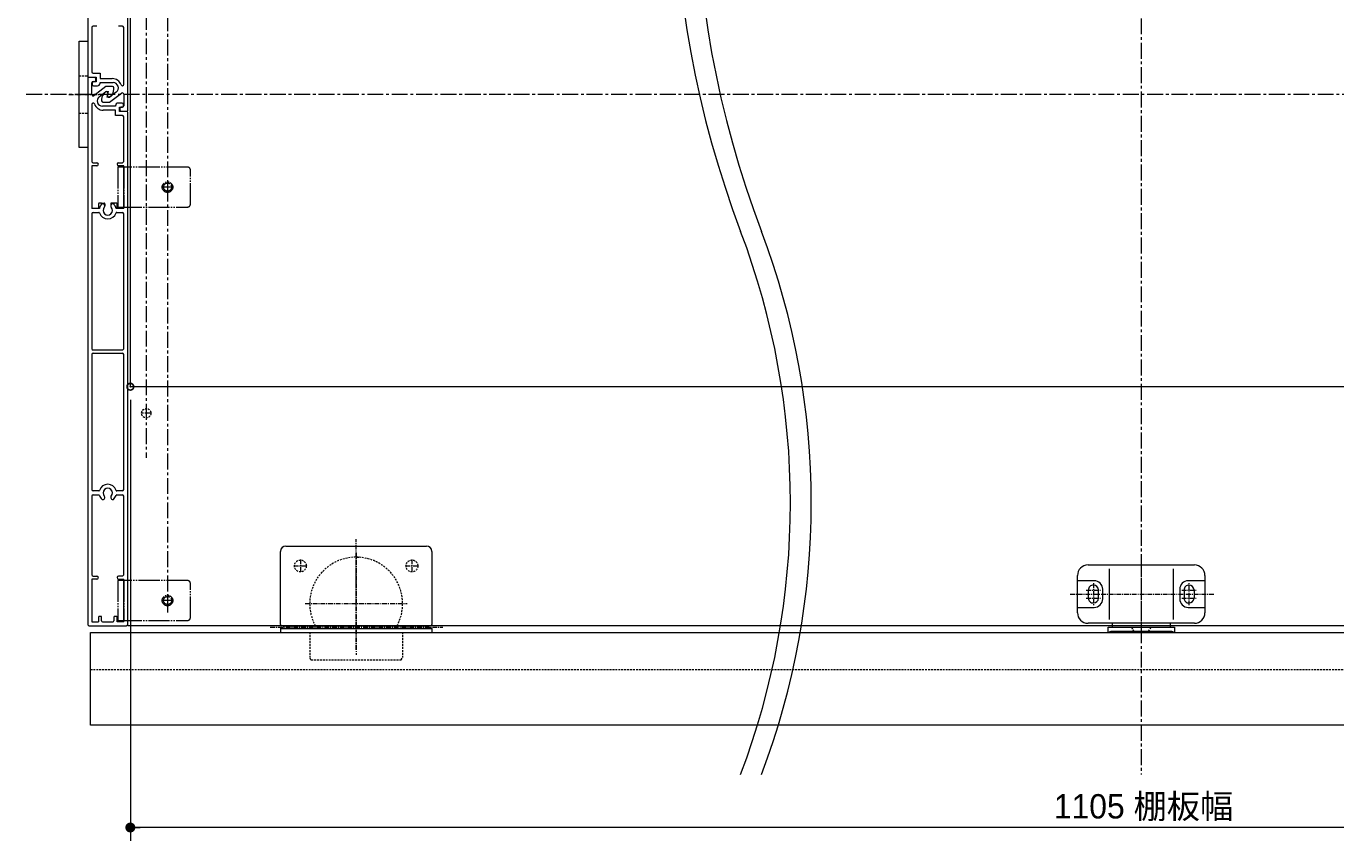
# Model space of a CAD drawing. Units: millimetres, scale not verified. Extents: x -1516 to 1516, y -761 to 761.
# Drawn here: x -880.1 to -387.1, y -213 to 93.8 of the extents above; entities that cross this region are included whole.
import ezdxf
from ezdxf.enums import TextEntityAlignment as Align

# ---------------------------------------------------------------- set-up
doc = ezdxf.new("R2010")
doc.units = ezdxf.units.MM
doc.header["$LTSCALE"] = 5
doc.header["$PDMODE"] = 32
doc.header["$PDSIZE"] = 2.5
for name, pattern in [('USER1', [2.91, 1.76, -0.4, 0.35, -0.4]), ('USER2', [1.11, 0.71, -0.4]), ('USER3', [10.5, 8, -0.5, 0.5, -0.5, 0.5, -0.5]), ('USER4', [9.172222, 5.997222, -1.058333, 1.058333, -1.058333])]:
    doc.linetypes.add(name, pattern=pattern)
for name, color, linetype, lineweight in [('0-1_3一般', 7, 'Continuous', 15), ('0-3_2寸法-1', 7, 'Continuous', 15), ('0-4_0', 7, 'Continuous', 25)]:
    doc.layers.add(name, color=color, linetype=linetype, lineweight=lineweight)
doc.layers.add('0-5_Defpoints', color=7, linetype='Continuous')
doc.styles.add('ＭＳ Ｐゴシック', font='')
doc.styles.get('ＭＳ Ｐゴシック').set_extended_font_data('MS PGothic')

# ---------------------------------------------------------------- blocks, each defined once
blk = doc.blocks.new('グループ-14')
at = {"layer": '0-1_3一般'}
for p, q in [((-2066, 377.75), (-2066, 440.25)), ((-2066, 440.25), (-2050, 440.25)), ((-2050, 440.25), (-2050, 377.75)), ((-2066, 302.75), (-2066, 377.75)), ((-2050, 377.75), (-2050, 302.75)), ((-2066, 240.25), (-2066, 302.75)), ((-2050, 302.75), (-2050, 240.25)), ((-2050, 240.25), (-2066, 240.25))]:
    blk.add_line(p, q, dxfattribs=at)
at = {"layer": '0-1_3一般', "linetype": 'USER2'}
for p, q in [((-2066, 375.25), (-2050, 375.25)), ((-2066, 305.25), (-2050, 305.25))]:
    blk.add_line(p, q, dxfattribs=at)
at = {"layer": '0-1_3一般', "linetype": 'USER1'}
blk.add_line((-2085.56, 340.25), (-2026.06, 340.25), dxfattribs=at)
blk = doc.blocks.new('グループ-15')
at = {"layer": '0-1_3一般', "linetype": 'USER1'}
for p, q in [((-67.5, -540.86), (-67.5, -686.96)), ((-157.5, -579.75), (-157.5, -621.25)), ((22.5, -621.25), (22.5, -579.25)), ((-201.36, -600.5), (70.64, -600.5)), ((-171, -593), (-144, -593)), ((-171, -608), (-144, -608)), ((9, -593), (36, -593)), ((9, -608), (36, -608))]:
    blk.add_line(p, q, dxfattribs=at)
at = {"layer": '0-1_3一般'}
for p, q in [((-187.5, -635.5), (-187.5, -565.5)), ((-167.5, -545.5), (32.5, -545.5)), ((-127.5, -648.46), (-127.5, -552.96)), ((-7.5, -552.96), (-7.5, -648.46)), ((52.5, -565.5), (52.5, -635.5)), ((-156, -575.5), (-187.5, -575.5)), ((-140, -609.5), (-140, -591.5)), ((5, -591.5), (5, -609.5)), ((52.5, -575.5), (21, -575.5)), ((-167, -608.25), (-167, -592.75)), ((-148, -608.25), (-148, -592.75)), ((13, -592.75), (13, -608.25)), ((32, -592.75), (32, -608.25)), ((-187.5, -625.5), (-156, -625.5)), ((21, -625.5), (52.5, -625.5)), ((32.5, -655.5), (-167.5, -655.5)), ((-122.5, -655.5), (-122.5, -663)), ((-122.5, -663), (-12.5, -663)), ((-12.5, -663), (-12.5, -655.5))]:
    blk.add_line(p, q, dxfattribs=at)
for centre, radius, start, end in [((-167.5, -565.5), 20, 90, 180), ((32.5, -565.5), 20, 0, 90), ((-157.75, -593), 9.25, 88.45184, 178.45184), ((-157.25, -593), 9.25, 1.54816, 91.54816), ((-156, -591.5), 16, 0, 90), ((21, -591.5), 16, 90, 180), ((22.25, -593), 9.25, 88.45184, 178.45184), ((22.75, -593), 9.25, 1.54816, 91.54816), ((-157.75, -608), 9.25, 181.54816, 271.54816), ((-157.25, -608), 9.25, 268.45184, 358.45184), ((-156, -609.5), 16, 270, 0), ((21, -609.5), 16, 180, 270), ((22.25, -608), 9.25, 181.54816, 271.54816), ((22.75, -608), 9.25, 268.45184, 358.45184), ((-167.5, -635.5), 20, 180, 270), ((32.5, -635.5), 20, 270, 0)]:
    blk.add_arc(centre, radius, start, end, dxfattribs=at)
blk = doc.blocks.new('グループ-16')
at = {"layer": '0-1_3一般', "linetype": 'USER2'}
for p, q in [((-80.5, -671), (-85.5, -663)), ((-49.5, -663), (-54.5, -671))]:
    blk.add_line(p, q, dxfattribs=at)
at = {"layer": '0-1_3一般', "linetype": 'USER1'}
blk.add_line((-67.5, -656.7), (-67.5, -677), dxfattribs=at)
at = {"layer": '0-1_3一般'}
for p, q in [((-125, -671), (-130, -672.5)), ((-10, -671), (-125, -671))]:
    blk.add_line(p, q, dxfattribs=at)
for points in [[(-130, -672.5), (-130, -663), (-5, -663)], [(-5, -663), (-5, -672.5), (-10, -671)]]:
    blk.add_lwpolyline(points, dxfattribs=at)
blk = doc.blocks.new('グループ-17')
at = {"layer": '0-1_3一般', "linetype": 'USER3'}
for p, q in [((-1993.5, 203.24), (-1993.5, 128.24)), ((-1988.5, 203.24), (-1993.5, 203.24)), ((-1862, 203.24), (-1988.5, 203.24)), ((-1982, 203.24), (-1982, 128.24)), ((-1857, 133.24), (-1857, 198.24)), ((-1900, 176.74), (-1900, 154.74)), ((-1889, 165.74), (-1911, 165.74)), ((-1993.5, 128.24), (-1988.5, 128.24)), ((-1988.5, 128.24), (-1862, 128.24)), ((-1862, -575.01), (-1988.5, -575.01)), ((-1982, -575.01), (-1982, -650.01)), ((-1857, -645.01), (-1857, -580.01)), ((-1889, -612.51), (-1911, -612.51)), ((-1900, -601.51), (-1900, -623.51)), ((-1988.5, -650.01), (-1862, -650.01))]:
    blk.add_line(p, q, dxfattribs=at)
blk.add_lwpolyline([(-1988.5, -575.01), (-1993.5, -575.01), (-1993.5, -650.01), (-1988.5, -650.01)], dxfattribs=at)
for centre, radius in [((-1900, 165.74), 10), ((-1900, 165.74), 7.5), ((-1900, -612.51), 10), ((-1900, -612.51), 7.5)]:
    blk.add_circle(centre, radius, dxfattribs=at)
for centre, start, end in [((-1862, 198.24), 0, 90), ((-1862, 133.24), 270, 0), ((-1862, -580.01), 0, 90), ((-1862, -645.01), 270, 0)]:
    blk.add_arc(centre, 5, start, end, dxfattribs=at)
blk = doc.blocks.new('グループ-18')
at = {"layer": '0-1_3一般'}
for p, q in [((-2050, 1338), (-2050, 374)), ((-1975, 310), (-1975, 1338)), ((-2033, 468.75), (-2040, 468.75)), ((-1985, 468.75), (-1992, 468.75)), ((-2042.5, 466.25), (-2042.5, 382.5)), ((-1982.5, 359), (-1982.5, 466.25)), ((-2040, 380), (-2027, 380)), ((-2027, 380), (-2027, 370)), ((-2027, 370), (-2003.91, 370)), ((-2042, 361.5), (-2042, 359)), ((-2039.5, 356.5), (-2032, 356.5)), ((-2024, 330.5), (-2024, 328)), ((-2012.15, 342.5), (-2014.16, 335)), ((-2009, 335), (-2014.16, 335)), ((-1996.45, 344.54), (-2009, 335)), ((-1982.5, 340.61), (-1982.5, 318.5)), ((-1990, 313.5), (-1990, 311)), ((-1985, 316), (-1987.5, 316)), ((-1987.5, 308.5), (-1976.5, 308.5))]:
    blk.add_line(p, q, dxfattribs=at)
for points in [[(-2048.5, 372.5), (-2034.5, 372.5), (-2034.5, 364), (-2039.5, 364)], [(-2027, 361.5), (-2027, 362.5), (-2002.51, 362.5)], [(-2021.5, 325.5), (-2009, 325.5), (-1986.51, 342.6)]]:
    blk.add_lwpolyline(points, dxfattribs=at)
for centre, radius, start, end in [((-2040, 466.25), 2.5, 90, 180), ((-1985, 466.25), 2.5, 0, 90), ((-2048.5, 374), 1.5, 180, 270), ((-2040, 382.5), 2.5, 180, 270), ((-2003.91, 352.5), 17.5, 18.96558, 90), ((-2039.5, 361.5), 2.5, 90, 180), ((-2039.5, 359), 2.5, 180, 270), ((-2032, 361.5), 5, 270, 0), ((-2006.5, 330.5), 17.5, 122.5062, 180), ((-2014.56, 343.15), 2.5, 345, 122.5062), ((-2002.51, 352.5), 10, 307.24854, 90), ((-1985, 359), 2.5, 198.96557, 0), ((-2021.5, 328), 2.5, 180, 270), ((-1985, 340.61), 2.5, 0, 127.24854), ((-1987.5, 313.5), 2.5, 90, 180), ((-1987.5, 311), 2.5, 180, 270), ((-1985, 318.5), 2.5, 270, 0), ((-1976.5, 310), 1.5, 270, 0)]:
    blk.add_arc(centre, radius, start, end, dxfattribs=at)
blk = doc.blocks.new('グループ-19')
at = {"layer": '0-1_3一般'}
for p, q in [((-2050, 370.5), (-2050, -657.5)), ((-2037.5, 372), (-2048.5, 372)), ((-2042.5, 339.89), (-2042.5, 362)), ((-2040, 364.5), (-2037.5, 364.5)), ((-2016, 355), (-2038.49, 337.9)), ((-2035, 367), (-2035, 369.5)), ((-2003.5, 355), (-2016, 355)), ((-2012.85, 338), (-2010.84, 345.5)), ((-2001, 350), (-2001, 352.5)), ((-2042.5, 321.5), (-2042.5, 214.25)), ((-1985.5, 324), (-1993, 324)), ((-1983, 319), (-1983, 321.5)), ((-1998, 318), (-2022.49, 318)), ((-1998, 319), (-1998, 318)), ((-1990.5, 316.5), (-1985.5, 316.5)), ((-1990.5, 308), (-1990.5, 316.5)), ((-1976.5, 308), (-1990.5, 308)), ((-1982.5, 214.25), (-1982.5, 298)), ((-1975, -657.5), (-1975, 306.5)), ((-2040, 211.75), (-2033, 211.75)), ((-1992, 211.75), (-1985, 211.75)), ((-1982.5, 205.75), (-1992, 205.75)), ((-1982.5, 125.75), (-1982.5, 205.75)), ((-2024, 135.75), (-2028.5, 135.75)), ((-2024, 135.75), (-2019.52, 135.75)), ((-2018.02, 134.25), (-2018.02, 130.48)), ((-2006.98, 134.25), (-2006.98, 130.48)), ((-2001, 135.75), (-2005.48, 135.75)), ((-1996.5, 135.75), (-2001, 135.75)), ((-1995, 125.75), (-1995, 134.25)), ((-1982.5, 125.75), (-1995, 125.75)), ((-2042.5, 115.75), (-2042.5, -138.5)), ((-2040, 118.25), (-2029.46, 118.25)), ((-1995.54, 118.25), (-1985, 118.25)), ((-1982.5, -138.5), (-1982.5, 115.75)), ((-1985, -141), (-2040, -141)), ((-2040, -147), (-1985, -147)), ((-2042.5, -149.5), (-2042.5, -403.75)), ((-1982.5, -403.75), (-1982.5, -149.5)), ((-2042.5, -416.25), (-2042.5, -564)), ((-2029.46, -406.25), (-2040, -406.25)), ((-2040, -413.75), (-2029.46, -413.75)), ((-1985, -406.25), (-1995.54, -406.25)), ((-1995.54, -413.75), (-1985, -413.75)), ((-1982.5, -564), (-1982.5, -416.25)), ((-2040, -566.5), (-2033, -566.5)), ((-1985, -566.5), (-1992, -566.5)), ((-1992, -572.5), (-1982.5, -572.5)), ((-1982.5, -652.5), (-1982.5, -572.5)), ((-2047.5, -660), (-1977.5, -660)), ((-2042.5, -652.5), (-2030, -652.5)), ((-2030, -644), (-2030, -652.5)), ((-2025.5, -642.5), (-2028.5, -642.5)), ((-2024, -651), (-2024, -644)), ((-2022.5, -652.5), (-2002.5, -652.5)), ((-2001, -644), (-2001, -651)), ((-1996.5, -642.5), (-1999.5, -642.5)), ((-1995, -652.5), (-1995, -644)), ((-1982.5, -652.5), (-1995, -652.5))]:
    blk.add_line(p, q, dxfattribs=at)
at = {"layer": '0-1_3一般', "linetype": 'USER3'}
for p, q in [((-2028.31, 125.75), (-2030, 125.75)), ((-2024, 133.48), (-2024, 135.75)), ((-2001, 135.75), (-2001, 133.48)), ((-1995, 125.75), (-1996.69, 125.75))]:
    blk.add_line(p, q, dxfattribs=at)
at = {"layer": '0-1_3一般'}
for points in [[(-2028.55, 335.96), (-2016, 345.5), (-2010.84, 345.5)], [(-1985, 300.5), (-1998, 300.5), (-1998, 310.5), (-2021.09, 310.5)], [(-2033, 205.75), (-2042.5, 205.75), (-2042.5, 125.75)], [(-2030, 134.25), (-2030, 125.75), (-2042.5, 125.75)], [(-2033, -572.5), (-2042.5, -572.5), (-2042.5, -652.5)]]:
    blk.add_lwpolyline(points, dxfattribs=at)
for centre, radius, start, end in [((-2048.5, 370.5), 1.5, 90, 180), ((-2037.5, 369.5), 2.5, 0, 90), ((-2040, 362), 2.5, 90, 180), ((-2037.5, 367), 2.5, 270, 0), ((-2018.5, 350), 17.5, 302.5062, 0), ((-2003.5, 352.5), 2.5, 0, 90), ((-2040, 339.89), 2.5, 180, 307.24854), ((-2040, 321.5), 2.5, 18.96557, 180), ((-2021.09, 328), 17.5, 198.96557, 270), ((-2022.49, 328), 10, 127.24854, 270), ((-2010.44, 337.35), 2.5, 165, 302.5062), ((-1993, 319), 5, 90, 180), ((-1985.5, 321.5), 2.5, 0, 90), ((-1985.5, 319), 2.5, 270, 0), ((-1985, 298), 2.5, 0, 90), ((-1976.5, 306.5), 1.5, 0, 90), ((-2040, 214.25), 2.5, 180, 270), ((-2033, 208.75), 3, 0, 90), ((-2033, 208.75), 3, 270, 0), ((-1992, 208.75), 3, 90, 180), ((-1992, 208.75), 3, 180, 270), ((-1985, 214.25), 2.5, 270, 0), ((-2028.5, 134.25), 1.5, 90, 180), ((-2012.5, 122), 8.75, 138.28389, 41.71611), ((-2019.52, 134.25), 1.5, 0, 90), ((-2022.02, 130.48), 4, 318.28389, 0), ((-2005.48, 134.25), 1.5, 90, 180), ((-2002.98, 130.48), 4, 180, 221.71611), ((-1996.5, 134.25), 1.5, 0, 90), ((-2040, 115.75), 2.5, 90, 180), ((-2029.46, 116.75), 1.5, 17.20399, 90), ((-2012.5, 122), 16.25, 197.20399, 342.79601), ((-1995.54, 116.75), 1.5, 90, 162.79601), ((-1985, 115.75), 2.5, 0, 90), ((-2040, -138.5), 2.5, 180, 270), ((-2040, -149.5), 2.5, 90, 180), ((-1985, -138.5), 2.5, 270, 0), ((-1985, -149.5), 2.5, 0, 90), ((-2012.5, -410), 16.25, 17.20399, 162.79601), ((-2040, -403.75), 2.5, 180, 270), ((-2040, -416.25), 2.5, 90, 180), ((-2029.46, -404.75), 1.5, 270, 342.79601), ((-2029.46, -415.25), 1.5, 17.20399, 90), ((-2012.5, -410), 16.25, 197.20399, 229.4302), ((-2022.02, -418.48), 4, 254.76187, 41.71611), ((-2012.5, -410), 8.75, 318.28389, 221.71611), ((-2002.98, -418.48), 4, 138.28389, 285.23813), ((-2012.5, -410), 16.25, 310.5698, 342.79601), ((-1995.54, -404.75), 1.5, 197.20399, 270), ((-1995.54, -415.25), 1.5, 90, 162.79601), ((-1985, -403.75), 2.5, 270, 0), ((-1985, -416.25), 2.5, 0, 90), ((-2040, -564), 2.5, 180, 270), ((-2033, -569.5), 3, 0, 90), ((-1992, -569.5), 3, 90, 180), ((-1985, -564), 2.5, 270, 0), ((-2033, -569.5), 3, 270, 0), ((-1992, -569.5), 3, 180, 270), ((-2047.5, -657.5), 2.5, 180, 270), ((-2028.5, -644), 1.5, 90, 180), ((-2025.5, -644), 1.5, 0, 90), ((-2022.5, -651), 1.5, 180, 270), ((-2002.5, -651), 1.5, 270, 0), ((-1999.5, -644), 1.5, 90, 180), ((-1996.5, -644), 1.5, 0, 90), ((-1977.5, -657.5), 2.5, 270, 0)]:
    blk.add_arc(centre, radius, start, end, dxfattribs=at)
at = {"layer": '0-1_3一般', "linetype": 'USER3'}
for centre, radius, start, end in [((-2012.5, 122), 16.25, 135.04746, 166.65764), ((-2012.5, 122), 16.25, 130.5698, 135.04746), ((-2022.02, 130.48), 4, 0, 105.23813), ((-2002.98, 130.48), 4, 74.76187, 180), ((-2012.5, 122), 16.25, 44.95254, 49.4302), ((-2012.5, 122), 16.25, 13.34236, 44.95254)]:
    blk.add_arc(centre, radius, start, end, dxfattribs=at)
blk = doc.blocks.new('グループ-20')
at = {"layer": '0-1_3一般'}
for p, q in [((-1677.5, -510), (-1412.5, -510)), ((-1687.5, -657.5), (-1687.5, -520)), ((-1402.5, -520), (-1402.5, -657.5)), ((-1687.5, -665), (-1402.5, -665)), ((-1687.5, -665), (-1687.5, -672.5)), ((-1622.03, -660), (-1685, -660)), ((-1678.84, -660), (-1411.16, -660)), ((-1678.84, -660), (-1411.16, -660)), ((-1467.97, -660), (-1622.03, -660)), ((-1405, -660), (-1467.97, -660)), ((-1402.5, -665), (-1402.5, -672.5)), ((-1687.5, -672.5), (-1632.5, -672.5)), ((-1632.5, -672.5), (-1457.5, -672.5)), ((-1457.5, -672.5), (-1402.5, -672.5))]:
    blk.add_line(p, q, dxfattribs=at)
at = {"layer": '0-1_3一般', "linetype": 'USER1'}
for p, q in [((-1545, -531), (-1545, -497.37)), ((-1650, -535.12), (-1650, -559.88)), ((-1545, -522.25), (-1545, -714.75)), ((-1545, -705.4), (-1545, -530.4)), ((-1545, -619), (-1545, -531)), ((-1440, -535.12), (-1440, -559.88)), ((-1662.37, -547.5), (-1637.62, -547.5)), ((-1452.37, -547.5), (-1427.62, -547.5)), ((-1641.25, -618.5), (-1448.75, -618.5)), ((-1706.71, -662.5), (-1381.71, -662.5))]:
    blk.add_line(p, q, dxfattribs=at)
at = {"layer": '0-1_3一般', "linetype": 'USER3'}
blk.add_line((-1545, -531), (-1540, -531), dxfattribs=at)
at = {"layer": '0-1_3一般', "linetype": 'USER2'}
for p, q in [((-1632.5, -672.5), (-1632.5, -720.17)), ((-1457.5, -672.5), (-1457.5, -720.17)), ((-1630, -724.5), (-1632.5, -720.17)), ((-1630, -724.5), (-1460, -724.5)), ((-1460, -724.5), (-1457.5, -720.17))]:
    blk.add_line(p, q, dxfattribs=at)
at = {"layer": '0-1_3一般'}
for points in [[(-1687.5, -665), (-1678.84, -660), (-1411.16, -660)], [(-1678.84, -660), (-1411.16, -660), (-1402.5, -665)]]:
    blk.add_lwpolyline(points, dxfattribs=at)
at = {"layer": '0-1_3一般', "linetype": 'USER2'}
for centre in [(-1650, -547.5), (-1440, -547.5)]:
    blk.add_circle(centre, 11.25, dxfattribs=at)
at = {"layer": '0-1_3一般'}
for centre, radius, start, end in [((-1677.5, -520), 10, 90, 180), ((-1412.5, -520), 10, 0, 90), ((-1685, -657.5), 2.5, 180, 270), ((-1405, -657.5), 2.5, 270, 0)]:
    blk.add_arc(centre, radius, start, end, dxfattribs=at)
at = {"layer": '0-1_3一般', "linetype": 'USER2'}
for start, end in [(90, 208.31285), (331.68715, 90)]:
    blk.add_arc((-1545, -618.5), 87.5, start, end, dxfattribs=at)
blk = doc.blocks.new('グループ-21')
at = {"layer": '0-1_3一般', "linetype": 'USER4'}
blk.add_line((-1940, 996.14), (-1940, -343.86), dxfattribs=at)
at = {"layer": '0-1_3一般', "linetype": 'USER1'}
for p, q in [((-1930.37, -260), (-1949.62, -260)), ((-1940, -250.37), (-1940, -269.62))]:
    blk.add_line(p, q, dxfattribs=at)
at = {"layer": '0-1_3一般'}
for p, q in [((-1975, -660), (-1975, -657.5)), ((1820, -660), (-1975, -660)), ((1695, -660), (-1830, -660)), ((-2045, -742.5), (-2045, -672.5)), ((-2045, -672.5), (1910, -672.5)), ((-2045, -847.5), (-2045, -742.5)), ((1910, -847.5), (-2045, -847.5))]:
    blk.add_line(p, q, dxfattribs=at)
at = {"layer": '0-1_3一般', "linetype": 'USER2'}
blk.add_line((-2045, -742.5), (1910, -742.5), dxfattribs=at)
at = {"layer": '0-1_3一般'}
blk.add_lwpolyline([(-1970, 560), (1835, 560), (1835, -210), (-1970, -210)], close=True, dxfattribs=at)
at = {"layer": '0-1_3一般', "linetype": 'USER2'}
blk.add_circle((-1940, -260), 8.75, dxfattribs=at)
blk = doc.blocks.new('グループ-22')
at = {"layer": '0-1_3一般'}
for centre, radius, start, end in [((977.09, 764.49), 1923.47, 159.23274, 200.76726), ((1016.2, 764.49), 1923.47, 159.23274, 200.76726), ((-2169.58, -428.76), 1441.85, 339.23274, 20.76726), ((-2130.47, -428.76), 1441.85, 339.23274, 20.76726)]:
    blk.add_arc(centre, radius, start, end, dxfattribs=at)
blk = doc.blocks.new('グループ-24')
at = {"layer": '0-1_3一般', "linetype": 'USER4'}
for p, q in [((-67.5, 1446.5), (-67.5, -940)), ((-1900, 1314.94), (-1900, -635.06)), ((-2166, 340.5), (2031, 340.5))]:
    blk.add_line(p, q, dxfattribs=at)
at = {"layer": '0-1_3一般'}
for name in ['グループ-22', 'グループ-21', 'グループ-18', 'グループ-17', 'グループ-14', 'グループ-19', 'グループ-20', 'グループ-15', 'グループ-16']:
    blk.add_blockref(name, (0, 0), dxfattribs=at)
blk = doc.blocks.new('_Dot')
at = {"layer": '0-4_0'}
blk.add_line((-2.5, 0), (-5, 0), dxfattribs=at)
for points in [[(0, 0), (-2.5, 0), (-2.48, 0.313)], [(0, 0), (-2.48, -0.313), (-2.5, 0)], [(0, 0), (-2.48, 0.313), (-2.421, 0.622)], [(0, 0), (-2.421, -0.622), (-2.48, -0.313)], [(0, 0), (-2.421, 0.622), (-2.324, 0.92)], [(0, 0), (-2.324, -0.92), (-2.421, -0.622)], [(0, 0), (-2.324, 0.92), (-2.191, 1.204)], [(0, 0), (-2.191, -1.204), (-2.324, -0.92)], [(0, 0), (-2.191, 1.204), (-2.023, 1.469)], [(0, 0), (-2.023, -1.469), (-2.191, -1.204)], [(0, 0), (-2.023, 1.469), (-1.822, 1.711)], [(0, 0), (-1.822, -1.711), (-2.023, -1.469)], [(0, 0), (-1.822, 1.711), (-1.594, 1.926)], [(0, 0), (-1.594, -1.926), (-1.822, -1.711)], [(0, 0), (-1.594, 1.926), (-1.34, 2.111)], [(0, 0), (-1.34, -2.111), (-1.594, -1.926)], [(0, 0), (-1.34, 2.111), (-1.064, 2.262)], [(0, 0), (-1.064, -2.262), (-1.34, -2.111)], [(0, 0), (-1.064, 2.262), (-0.773, 2.378)], [(0, 0), (-0.773, -2.378), (-1.064, -2.262)], [(0, 0), (-0.773, 2.378), (-0.468, 2.456)], [(0, 0), (-0.468, -2.456), (-0.773, -2.378)], [(0, 0), (-0.468, 2.456), (-0.157, 2.495)], [(0, 0), (-0.157, -2.495), (-0.468, -2.456)], [(0, 0), (-0.157, 2.495), (0.157, 2.495)], [(0, 0), (0.157, -2.495), (-0.157, -2.495)], [(0, 0), (0.157, 2.495), (0.468, 2.456)], [(0, 0), (0.468, 2.456), (0.773, 2.378)], [(0, 0), (0.773, 2.378), (1.064, 2.262)], [(0, 0), (1.064, 2.262), (1.34, 2.111)], [(0, 0), (1.34, 2.111), (1.594, 1.926)], [(0, 0), (1.594, 1.926), (1.822, 1.711)], [(0, 0), (1.822, 1.711), (2.023, 1.469)], [(0, 0), (2.023, 1.469), (2.191, 1.204)], [(0, 0), (2.191, 1.204), (2.324, 0.92)], [(0, 0), (2.324, 0.92), (2.421, 0.622)], [(0, 0), (2.421, 0.622), (2.48, 0.313)], [(0, 0), (2.48, 0.313), (2.5, 0)], [(0, 0), (0.468, -2.456), (0.157, -2.495)], [(0, 0), (0.773, -2.378), (0.468, -2.456)], [(0, 0), (1.064, -2.262), (0.773, -2.378)], [(0, 0), (1.34, -2.111), (1.064, -2.262)], [(0, 0), (1.594, -1.926), (1.34, -2.111)], [(0, 0), (1.822, -1.711), (1.594, -1.926)], [(0, 0), (2.023, -1.469), (1.822, -1.711)], [(0, 0), (2.191, -1.204), (2.023, -1.469)], [(0, 0), (2.324, -0.92), (2.191, -1.204)], [(0, 0), (2.421, -0.622), (2.324, -0.92)], [(0, 0), (2.48, -0.313), (2.421, -0.622)], [(0, 0), (2.5, 0), (2.48, -0.313)]]:
    blk.add_solid(points, dxfattribs=at)

msp = doc.modelspace()

# ---------------------------------------------------------------- linework, layer by layer
at = {"layer": '0-3_2寸法-1'}
for p, q in [((-840.875, -47), (-840.875, -213)), ((-83.627, -208), (-837.123, -208))]:
    msp.add_line(p, q, dxfattribs=at)
at = {"layer": '0-5_Defpoints'}
for p in [(-840.875, -42), (-840.875, -208)]:
    msp.add_point(p, dxfattribs=at)

# ---------------------------------------------------------------- block references
at = {"layer": '0-1_3一般', "xscale": 0.2, "yscale": 0.2}
msp.add_blockref('グループ-24', (-446.875, 0), dxfattribs=at)
at = {"layer": '0-3_2寸法-1', "xscale": 0.7503418, "yscale": 0.7503418, "rotation": 180}
msp.add_blockref('_Dot', (-840.875, -208), dxfattribs=at)

# ---------------------------------------------------------------- texts
at = {"layer": '0-3_2寸法-1', "style": 'ＭＳ Ｐゴシック'}
msp.add_text('1105 棚板幅', height=9.171, dxfattribs=at).set_placement((-493.296, -207.343), align=Align.BOTTOM_LEFT)

doc.saveas('drawing.dxf')
